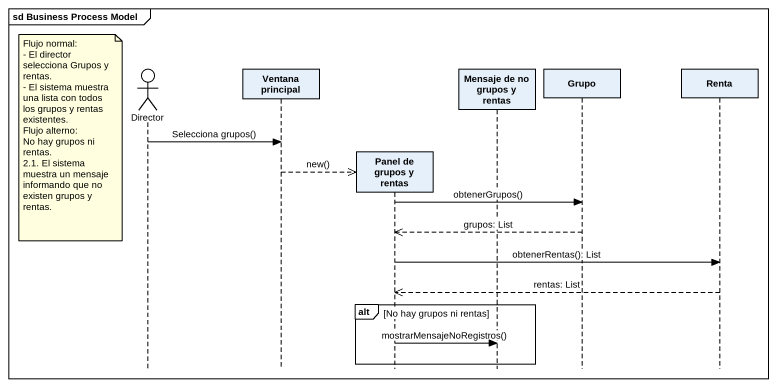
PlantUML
@startuml
mainframe sd Business Process Model
hide footbox
actor Director
participant "Ventana principal" as Ventana_principal
participant "Panel de grupos y rentas" as Panel_de_grupos_y_rentas
participant "Mensaje de no grupos y rentas" as Mensaje_de_no_grupos_y
participant Grupo
participant Renta

note left of Director
  Flujo normal:
  - El director selecciona Grupos y rentas.
  - El sistema muestra una lista con todos los grupos y rentas existentes.
  Flujo alterno:
  No hay grupos ni rentas.
  2.1. El sistema muestra un mensaje informando que no existen grupos y rentas.
end note
Director -> Ventana_principal : Selecciona grupos()
Ventana_principal -->> Panel_de_grupos_y_rentas ** : new()
Panel_de_grupos_y_rentas -> Grupo : obtenerGrupos()
Grupo -->> Panel_de_grupos_y_rentas : grupos: List
Panel_de_grupos_y_rentas -> Renta : obtenerRentas(): List
Renta -->> Panel_de_grupos_y_rentas : rentas: List
alt No hay grupos ni rentas
  Panel_de_grupos_y_rentas -> Mensaje_de_no_grupos_y : mostrarMensajeNoRegistros()
end
@enduml
